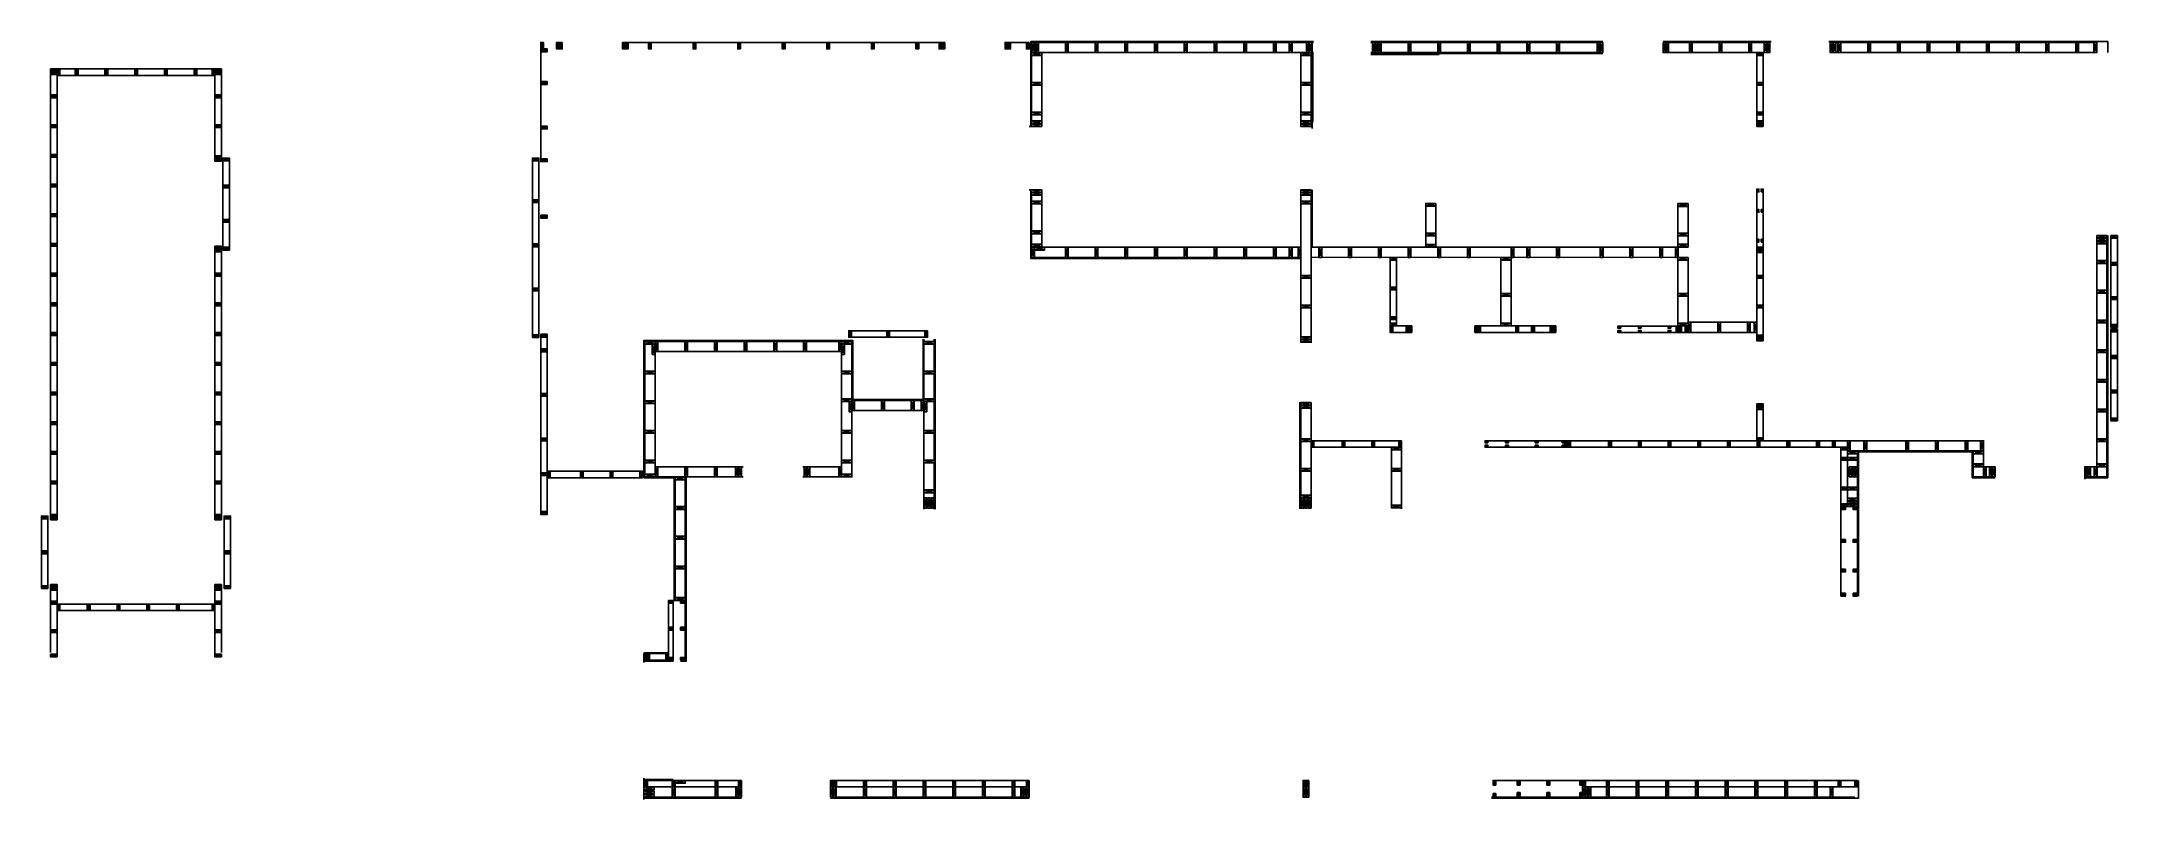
# Model space of a CAD drawing. Header units: inches. Extents: x -4988 to -3871, y 8984 to 9392.
import ezdxf

# ---------------------------------------------------------------- set-up
doc = ezdxf.new("R2010")
doc.units = ezdxf.units.IN
doc.header["$LTSCALE"] = 24
doc.header["$MEASUREMENT"] = 0
doc.layers.add('A-WALL-DET', color=1, linetype='Continuous')
doc.layers.add('A-WALL-DET-CUT', color=2, linetype='Continuous')

# ---------------------------------------------------------------- blocks, each defined once
blk = doc.blocks.new('2x6stud')
at = {"layer": 'A-WALL-DET'}
for points in [[(0, 0), (1.5, 5.5)], [(0, 5.5), (1.5, 0)]]:
    blk.add_lwpolyline(points, dxfattribs=at)
at = {"layer": 'A-WALL-DET-CUT'}
blk.add_lwpolyline([(0, 0), (0, 5.5), (1.5, 5.5), (1.5, 0), (0, 0)], dxfattribs=at)
blk = doc.blocks.new('2x4stud')
at = {"layer": 'A-WALL-DET'}
for points in [[(0, 0), (3.5, 1.5)], [(3.5, 0), (0, 1.5)]]:
    blk.add_lwpolyline(points, dxfattribs=at)
at = {"layer": 'A-WALL-DET-CUT'}
blk.add_lwpolyline([(0, 0), (3.5, 0), (3.5, 1.5), (0, 1.5), (0, 0)], dxfattribs=at)

msp = doc.modelspace()

# ---------------------------------------------------------------- linework, layer by layer
at = {"layer": 'A-WALL-DET'}
for p, q in [((-4513.8, 9231.8), (-4513.8, 9199.3)), ((-4513.3, 9231.8), (-4513.3, 9198.8)), ((-4507.8, 9231.8), (-4507.8, 9140.3)), ((-4507.3, 9231.8), (-4507.3, 9140.3)), ((-4552.1, 9198.8), (-4513.3, 9198.8)), ((-4552.1, 9193.3), (-4513.3, 9193.3)), ((-4551.6, 9199.3), (-4513.8, 9199.3)), ((-4513.3, 9193.3), (-4513.3, 9140.3))]:
    msp.add_line(p, q, dxfattribs=at)
for points in [[(-4674.1, 9391.6), (-4502.8, 9391.6)], [(-4467.3, 9391.6), (-4458.1, 9391.6)], [(-4455.8, 9346.3), (-4455.8, 9392.1), (-4303.6, 9392.1)], [(-4455.3, 9391.6), (-4303.6, 9391.6)], [(-4272.6, 9392.1), (-4147.8, 9392.1)], [(-4272.6, 9391.6), (-4147.8, 9391.6)], [(-4057.1, 9392.1), (-4115.3, 9392.1)], [(-4060.8, 9391.6), (-4112.3, 9391.6)], [(-4026.1, 9392.1), (-3875.8, 9392.1), (-3875.8, 9386.1)], [(-3883.3, 9391.6), (-4022.3, 9391.6)], [(-4719.6, 9386.6), (-4719.6, 9328.9)], [(-4455.3, 9386.1), (-4303.6, 9386.1)], [(-4455.3, 9384.6), (-4455.3, 9346.3)], [(-4449.8, 9384.6), (-4449.8, 9346.3)], [(-4310.3, 9385.4), (-4310.3, 9346.3)], [(-4304.8, 9384.6), (-4304.8, 9349.3)], [(-4304.3, 9386.1), (-4304.3, 9345.3)], [(-4303.8, 9386.1), (-4303.8, 9348.6)], [(-4272.6, 9386.1), (-4147.8, 9386.1)], [(-4272.6, 9385.6), (-4147.8, 9385.6)], [(-4272.6, 9385.1), (-4235.8, 9385.1)], [(-4235.8, 9385.3), (-4235.8, 9386.1)], [(-4112.3, 9386.1), (-4060.8, 9386.1)], [(-4064.8, 9384.6), (-4064.8, 9349.4)], [(-4061.3, 9349.4), (-4061.3, 9384.6)], [(-3883.3, 9386.1), (-4022.3, 9386.1)], [(-4983.6, 9137.4), (-4983.6, 9375.8)], [(-4980.1, 9373.8), (-4980.1, 9137.4)], [(-4978.6, 9377.3), (-4896.6, 9377.3)], [(-4896.6, 9373.8), (-4978.6, 9373.8)], [(-4895.1, 9373.8), (-4895.1, 9330.6)], [(-4891.6, 9375.8), (-4891.6, 9330.6)], [(-4455.3, 9346.3), (-4456.6, 9346.3)], [(-4890.8, 9327.8), (-4890.8, 9281.3)], [(-4887.3, 9327.8), (-4887.3, 9281.3)], [(-4724.1, 9327.8), (-4724.1, 9233.8)], [(-4720.6, 9327.8), (-4720.6, 9233.8)], [(-4455.3, 9312.3), (-4456.6, 9312.3)], [(-4310.3, 9275.3), (-4455.8, 9275.3), (-4455.8, 9312.3)], [(-4310.3, 9275.8), (-4455.3, 9275.8), (-4455.3, 9312.3)], [(-4455.3, 9312.3), (-4455.3, 9281.3)], [(-4449.8, 9312.3), (-4449.8, 9281.3), (-4310.3, 9281.3)], [(-4304.8, 9312.3), (-4304.8, 9229.8)], [(-4304.3, 9312.3), (-4304.3, 9281.3)], [(-4064.8, 9311.1), (-4063.7, 9312.6)], [(-4063.7, 9311.1), (-4064.8, 9312.6)], [(-4062.5, 9311.1), (-4061.3, 9312.6)], [(-4061.3, 9311.1), (-4062.5, 9312.6)], [(-4310.3, 9229.9), (-4310.3, 9309.3)], [(-4243.1, 9303.4), (-4243.1, 9281.3)], [(-4237.6, 9303.4), (-4237.6, 9281.3)], [(-4107.3, 9282.9), (-4107.3, 9303.3)], [(-4101.8, 9282.9), (-4101.8, 9303.3)], [(-4064.8, 9311.1), (-4064.8, 9233.9)], [(-4064.8, 9300.1), (-4063.7, 9301.6)], [(-4063.7, 9300.1), (-4064.8, 9301.6)], [(-4062.5, 9300.1), (-4061.3, 9301.6)], [(-4061.3, 9300.1), (-4062.5, 9301.6)], [(-4061.3, 9311.1), (-4061.3, 9281.3)], [(-4061.3, 9311.1), (-4061.3, 9233.9)], [(-4895.1, 9278.8), (-4895.1, 9135.2)], [(-4891.6, 9278.8), (-4891.6, 9135.2)], [(-4304.8, 9281.3), (-4108.6, 9281.3)], [(-4064.8, 9284.1), (-4063.7, 9285.6)], [(-4063.7, 9284.1), (-4064.8, 9285.6)], [(-4062.5, 9284.1), (-4061.3, 9285.6)], [(-4061.3, 9284.1), (-4062.5, 9285.6)], [(-3888.2, 9157.1), (-3875.8, 9157.1), (-3875.8, 9287.6)], [(-3885.2, 9157.6), (-3876.3, 9157.6), (-3876.3, 9286.1)], [(-3881.8, 9164.6), (-3881.8, 9285.4)], [(-3874.1, 9286.1), (-3874.1, 9239.6)], [(-3870.6, 9286.1), (-3870.6, 9239.6)], [(-4304.8, 9275.9), (-4108.6, 9275.8)], [(-4262.3, 9274.3), (-4262.3, 9240.4)], [(-4258.8, 9240.4), (-4258.8, 9274.3)], [(-4202.6, 9240.4), (-4202.6, 9274.3)], [(-4197.1, 9240.4), (-4197.1, 9274.3)], [(-4107.3, 9240.4), (-4107.3, 9274.3)], [(-4101.8, 9240.4), (-4101.8, 9274.3)], [(-4891.6, 9240.8), (-4891.6, 9135.2)], [(-4552.3, 9236.3), (-4511.3, 9236.3)], [(-4260.8, 9235.4), (-4253.6, 9235.4)], [(-4253.6, 9238.9), (-4258.8, 9238.9)], [(-4176.1, 9238.9), (-4215.1, 9238.9)], [(-4176.1, 9235.4), (-4215.1, 9235.4)], [(-4138.1, 9237.7), (-4139.6, 9238.8)], [(-4138.1, 9238.8), (-4139.6, 9237.7)], [(-4138.1, 9235.3), (-4139.6, 9236.5)], [(-4138.1, 9236.5), (-4139.6, 9235.3)], [(-4138.1, 9238.8), (-4108.3, 9238.8)], [(-4138.1, 9235.3), (-4064.8, 9235.3)], [(-4127.1, 9237.7), (-4128.6, 9238.8)], [(-4127.1, 9238.8), (-4128.6, 9237.7)], [(-4127.1, 9235.3), (-4128.6, 9236.5)], [(-4127.1, 9236.5), (-4128.6, 9235.3)], [(-4111.1, 9237.7), (-4112.6, 9238.8)], [(-4111.1, 9238.8), (-4112.6, 9237.7)], [(-4111.1, 9235.3), (-4112.6, 9236.5)], [(-4111.1, 9236.5), (-4112.6, 9235.3)], [(-4100.3, 9240.9), (-4066.3, 9240.9)], [(-3874.1, 9235.8), (-3874.1, 9189.3)], [(-3870.6, 9235.8), (-3870.6, 9189.3)], [(-4719.6, 9232.9), (-4719.6, 9138.9)], [(-4716.1, 9232.9), (-4716.1, 9138.9)], [(-4647.8, 9157.1), (-4664.1, 9157.1), (-4664.1, 9231.1), (-4551.6, 9231.1), (-4551.6, 9199.3)], [(-4610.6, 9157.6), (-4663.6, 9157.6), (-4663.6, 9230.6), (-4552.1, 9230.6), (-4552.1, 9198.8)], [(-4610.6, 9163.1), (-4658.1, 9163.1), (-4658.1, 9225.1), (-4557.6, 9225.1), (-4557.6, 9163.1), (-4578.6, 9163.1)], [(-4552.3, 9232.8), (-4511.3, 9232.8)], [(-4552.1, 9193.3), (-4552.1, 9157.6), (-4578.6, 9157.6)], [(-4310.8, 9197.9), (-4310.8, 9140.4)], [(-4310.3, 9194.6), (-4310.3, 9147.8)], [(-4304.8, 9194.6), (-4304.8, 9176.6)], [(-4064.8, 9178.6), (-4064.8, 9193.9)], [(-4061.3, 9193.9), (-4061.3, 9178.6)], [(-4304.8, 9176.6), (-4304.8, 9147.8)], [(-4257.6, 9177.1), (-4303.3, 9177.1)], [(-4303.3, 9173.6), (-4257.6, 9173.6), (-4257.8, 9173.6)], [(-4261.6, 9172.1), (-4261.6, 9142.4)], [(-4256.1, 9173.6), (-4256.1, 9140.4)], [(-4209.6, 9176), (-4211.1, 9177.1)], [(-4209.6, 9177.1), (-4211.1, 9176)], [(-4209.6, 9173.6), (-4211.1, 9174.7)], [(-4209.6, 9174.7), (-4211.1, 9173.6)], [(-4209.6, 9177.1), (-3942.3, 9177.1)], [(-4209.6, 9173.6), (-4016, 9173.6)], [(-4198.6, 9176), (-4200.1, 9177.1)], [(-4198.6, 9177.1), (-4200.1, 9176)], [(-4198.6, 9173.6), (-4200.1, 9174.7)], [(-4198.6, 9174.7), (-4200.1, 9173.6)], [(-4182.6, 9176), (-4184.1, 9177.1)], [(-4182.6, 9177.1), (-4184.1, 9176)], [(-4182.6, 9173.6), (-4184.1, 9174.7)], [(-4182.6, 9174.7), (-4184.1, 9173.6)], [(-4168.1, 9176), (-4169.6, 9177.1)], [(-4168.1, 9177.1), (-4169.6, 9176)], [(-4168.1, 9173.6), (-4169.6, 9174.7)], [(-4168.1, 9174.7), (-4169.6, 9173.6)], [(-4019.5, 9173.6), (-4019.5, 9093.4)], [(-4016, 9177.1), (-4016, 9141.6)], [(-4010.5, 9171.6), (-4010.5, 9093.4)], [(-4010.5, 9171.6), (-3942.3, 9171.6)], [(-4010, 9093.4), (-4010, 9171.1), (-3948.8, 9171.1), (-3948.8, 9157.1), (-3936.5, 9157.1)], [(-3948.3, 9170.1), (-3948.3, 9157.6), (-3939.5, 9157.6)], [(-3942.8, 9170.1), (-3942.8, 9163.1)], [(-4714.6, 9160.6), (-4666.3, 9160.6)], [(-4714.6, 9157.1), (-4666.3, 9157.1)], [(-4647.8, 9157.1), (-4647.8, 9091.1)], [(-4647.3, 9157.6), (-4647.3, 9091.1)], [(-4641.8, 9157.6), (-4641.8, 9058.4)], [(-4641.3, 9157.6), (-4641.3, 9058.4)], [(-3942.8, 9163.1), (-3939.5, 9163.1)], [(-3888.2, 9157.6), (-3888.2, 9156.3)], [(-3883.1, 9163.1), (-3885.2, 9163.1)], [(-4988.5, 9135), (-4988.5, 9099)], [(-4985, 9135), (-4985, 9099)], [(-4890.2, 9135), (-4890.2, 9099)], [(-4886.7, 9135), (-4886.7, 9099)], [(-4017, 9141.6), (-4019.5, 9140.1)], [(-4019.5, 9141.6), (-4017, 9140.1)], [(-4010.5, 9141.6), (-4013, 9140.1)], [(-4013, 9141.6), (-4010.5, 9140.1)], [(-4017, 9123.9), (-4019.5, 9122.4)], [(-4019.5, 9123.9), (-4017, 9122.4)], [(-4010.5, 9123.9), (-4013, 9122.4)], [(-4013, 9123.9), (-4010.5, 9122.4)], [(-4983.6, 9063), (-4983.6, 9099.6)], [(-4980.1, 9099.6), (-4980.1, 9062.1)], [(-4017, 9107.9), (-4019.5, 9106.4)], [(-4019.5, 9107.9), (-4017, 9106.4)], [(-4010.5, 9107.9), (-4013, 9106.4)], [(-4013, 9107.9), (-4010.5, 9106.4)], [(-4978.6, 9089.1), (-4896.6, 9089.1)], [(-4895.1, 9096.6), (-4895.1, 9062.1)], [(-4891.6, 9096.6), (-4891.6, 9063)], [(-4648.3, 9091.1), (-4650.8, 9089.6)], [(-4650.8, 9091.1), (-4648.3, 9089.6)], [(-4650.8, 9091.1), (-4650.8, 9058.9)], [(-4647.3, 9091.1), (-4648.3, 9091.1)], [(-4648.3, 9089.6), (-4648.3, 9058.4)], [(-4641.8, 9091.1), (-4644.3, 9089.6)], [(-4644.3, 9091.1), (-4641.8, 9089.6)], [(-4017, 9094.9), (-4019.5, 9093.4)], [(-4019.5, 9094.9), (-4017, 9093.4)], [(-4010.5, 9094.9), (-4013, 9093.4)], [(-4013, 9094.9), (-4010.5, 9093.4)], [(-4896.6, 9085.6), (-4978.6, 9085.6)], [(-4648.3, 9076.6), (-4650.8, 9075.1)], [(-4650.8, 9076.6), (-4648.3, 9075.1)], [(-4641.8, 9076.6), (-4644.3, 9075.1)], [(-4644.3, 9076.6), (-4641.8, 9075.1)], [(-4664.1, 9062.9), (-4650.8, 9062.9)], [(-4664.1, 9062.4), (-4650.8, 9062.4)], [(-4664.1, 9057.6), (-4664.1, 9060.1)], [(-4664.1, 9058.9), (-4648.3, 9058.9)], [(-4664.1, 9058.4), (-4648.3, 9058.4)], [(-4648.3, 9060.4), (-4650.8, 9058.9)], [(-4650.8, 9060.4), (-4648.3, 9058.9)], [(-4641.8, 9060.4), (-4644.3, 9058.9)], [(-4644.3, 9060.4), (-4641.8, 9058.9)], [(-4644.3, 9058.4), (-4641.1, 9058.4)], [(-4664.1, 8983.9), (-4664.1, 8995.3)], [(-4664.1, 8994.6), (-4648.3, 8994.6)], [(-4663.6, 8994.1), (-4611.6, 8994.1)], [(-4658.6, 8990.6), (-4614.7, 8990.6)], [(-4560.7, 8994.1), (-4456.6, 8994.1)], [(-4560.7, 8990.6), (-4456.6, 8990.6)], [(-4010, 8994.1), (-4010, 8984.6), (-4207.6, 8984.6)], [(-4205.3, 8991.6), (-4206.8, 8994.1)], [(-4205.3, 8994.1), (-4206.8, 8991.6)], [(-4206.8, 8994.1), (-4010.5, 8994.1)], [(-4192.3, 8991.6), (-4193.8, 8994.1)], [(-4192.3, 8994.1), (-4193.8, 8991.6)], [(-4176.3, 8991.6), (-4177.8, 8994.1)], [(-4176.3, 8994.1), (-4177.8, 8991.6)], [(-4158.6, 8991.6), (-4160.1, 8994.1)], [(-4158.6, 8994.1), (-4160.1, 8991.6)], [(-4012, 8990.6), (-4158.6, 8990.6)], [(-4664.1, 8985.1), (-4611.7, 8985.1)], [(-4664.1, 8984.6), (-4611.6, 8984.6)], [(-4563.7, 8985.1), (-4456.6, 8985.1)], [(-4563.7, 8984.6), (-4456.6, 8984.6)], [(-4012, 8985.1), (-4207.6, 8985.1)], [(-4205.3, 8985.1), (-4206.8, 8987)], [(-4205.3, 8987), (-4206.8, 8985.1)], [(-4192.3, 8985.1), (-4193.8, 8987.6)], [(-4192.3, 8987.6), (-4193.8, 8985.1)], [(-4176.3, 8985.1), (-4177.8, 8987.6)], [(-4176.3, 8987.6), (-4177.8, 8985.1)], [(-4158.6, 8985.1), (-4160.1, 8987.6)], [(-4158.6, 8987.6), (-4160.1, 8985.1)]]:
    msp.add_lwpolyline(points, dxfattribs=at)
at = {"layer": 'A-WALL-DET-CUT'}
for points in [[(-4064.8, 9311.1), (-4063.7, 9311.1), (-4063.7, 9312.6), (-4064.8, 9312.6), (-4064.8, 9311.1)], [(-4062.5, 9311.1), (-4061.3, 9311.1), (-4061.3, 9312.6), (-4062.5, 9312.6), (-4062.5, 9311.1)], [(-4064.8, 9300.1), (-4063.7, 9300.1), (-4063.7, 9301.6), (-4064.8, 9301.6), (-4064.8, 9300.1)], [(-4062.5, 9300.1), (-4061.3, 9300.1), (-4061.3, 9301.6), (-4062.5, 9301.6), (-4062.5, 9300.1)], [(-4064.8, 9284.1), (-4063.7, 9284.1), (-4063.7, 9285.6), (-4064.8, 9285.6), (-4064.8, 9284.1)], [(-4062.5, 9284.1), (-4061.3, 9284.1), (-4061.3, 9285.6), (-4062.5, 9285.6), (-4062.5, 9284.1)], [(-4138.1, 9237.7), (-4138.1, 9238.8), (-4139.6, 9238.8), (-4139.6, 9237.7), (-4138.1, 9237.7)], [(-4138.1, 9235.3), (-4138.1, 9236.5), (-4139.6, 9236.5), (-4139.6, 9235.3), (-4138.1, 9235.3)], [(-4127.1, 9237.7), (-4127.1, 9238.8), (-4128.6, 9238.8), (-4128.6, 9237.7), (-4127.1, 9237.7)], [(-4127.1, 9235.3), (-4127.1, 9236.5), (-4128.6, 9236.5), (-4128.6, 9235.3), (-4127.1, 9235.3)], [(-4111.1, 9237.7), (-4111.1, 9238.8), (-4112.6, 9238.8), (-4112.6, 9237.7), (-4111.1, 9237.7)], [(-4111.1, 9235.3), (-4111.1, 9236.5), (-4112.6, 9236.5), (-4112.6, 9235.3), (-4111.1, 9235.3)], [(-4209.6, 9176), (-4209.6, 9177.1), (-4211.1, 9177.1), (-4211.1, 9176), (-4209.6, 9176)], [(-4209.6, 9173.6), (-4209.6, 9174.7), (-4211.1, 9174.7), (-4211.1, 9173.6), (-4209.6, 9173.6)], [(-4198.6, 9176), (-4198.6, 9177.1), (-4200.1, 9177.1), (-4200.1, 9176), (-4198.6, 9176)], [(-4198.6, 9173.6), (-4198.6, 9174.7), (-4200.1, 9174.7), (-4200.1, 9173.6), (-4198.6, 9173.6)], [(-4182.6, 9176), (-4182.6, 9177.1), (-4184.1, 9177.1), (-4184.1, 9176), (-4182.6, 9176)], [(-4182.6, 9173.6), (-4182.6, 9174.7), (-4184.1, 9174.7), (-4184.1, 9173.6), (-4182.6, 9173.6)], [(-4168.1, 9176), (-4168.1, 9177.1), (-4169.6, 9177.1), (-4169.6, 9176), (-4168.1, 9176)], [(-4168.1, 9173.6), (-4168.1, 9174.7), (-4169.6, 9174.7), (-4169.6, 9173.6), (-4168.1, 9173.6)], [(-4017, 9141.6), (-4019.5, 9141.6), (-4019.5, 9140.1), (-4017, 9140.1), (-4017, 9141.6)], [(-4010.5, 9141.6), (-4013, 9141.6), (-4013, 9140.1), (-4010.5, 9140.1), (-4010.5, 9141.6)], [(-4017, 9123.9), (-4019.5, 9123.9), (-4019.5, 9122.4), (-4017, 9122.4), (-4017, 9123.9)], [(-4010.5, 9123.9), (-4013, 9123.9), (-4013, 9122.4), (-4010.5, 9122.4), (-4010.5, 9123.9)], [(-4017, 9107.9), (-4019.5, 9107.9), (-4019.5, 9106.4), (-4017, 9106.4), (-4017, 9107.9)], [(-4010.5, 9107.9), (-4013, 9107.9), (-4013, 9106.4), (-4010.5, 9106.4), (-4010.5, 9107.9)], [(-4648.3, 9091.1), (-4650.8, 9091.1), (-4650.8, 9089.6), (-4648.3, 9089.6), (-4648.3, 9091.1)], [(-4641.8, 9091.1), (-4644.3, 9091.1), (-4644.3, 9089.6), (-4641.8, 9089.6), (-4641.8, 9091.1)], [(-4017, 9094.9), (-4019.5, 9094.9), (-4019.5, 9093.4), (-4017, 9093.4), (-4017, 9094.9)], [(-4010.5, 9094.9), (-4013, 9094.9), (-4013, 9093.4), (-4010.5, 9093.4), (-4010.5, 9094.9)], [(-4648.3, 9076.6), (-4650.8, 9076.6), (-4650.8, 9075.1), (-4648.3, 9075.1), (-4648.3, 9076.6)], [(-4641.8, 9076.6), (-4644.3, 9076.6), (-4644.3, 9075.1), (-4641.8, 9075.1), (-4641.8, 9076.6)], [(-4648.3, 9060.4), (-4650.8, 9060.4), (-4650.8, 9058.9), (-4648.3, 9058.9), (-4648.3, 9060.4)], [(-4641.8, 9060.4), (-4644.3, 9060.4), (-4644.3, 9058.9), (-4641.8, 9058.9), (-4641.8, 9060.4)], [(-4205.3, 8991.6), (-4205.3, 8994.1), (-4206.8, 8994.1), (-4206.8, 8991.6), (-4205.3, 8991.6)], [(-4192.3, 8991.6), (-4192.3, 8994.1), (-4193.8, 8994.1), (-4193.8, 8991.6), (-4192.3, 8991.6)], [(-4176.3, 8991.6), (-4176.3, 8994.1), (-4177.8, 8994.1), (-4177.8, 8991.6), (-4176.3, 8991.6)], [(-4158.6, 8991.6), (-4158.6, 8994.1), (-4160.1, 8994.1), (-4160.1, 8991.6), (-4158.6, 8991.6)], [(-4205.3, 8985.1), (-4205.3, 8987), (-4206.8, 8987), (-4206.8, 8985.1), (-4205.3, 8985.1)], [(-4192.3, 8985.1), (-4192.3, 8987.6), (-4193.8, 8987.6), (-4193.8, 8985.1), (-4192.3, 8985.1)], [(-4176.3, 8985.1), (-4176.3, 8987.6), (-4177.8, 8987.6), (-4177.8, 8985.1), (-4176.3, 8985.1)], [(-4158.6, 8985.1), (-4158.6, 8987.6), (-4160.1, 8987.6), (-4160.1, 8985.1), (-4158.6, 8985.1)]]:
    msp.add_lwpolyline(points, dxfattribs=at)

# ---------------------------------------------------------------- block references
for name, p, xscale, rotation in [('2x4stud', (-4718.1, 9391.6), -1.000000000000018, 90), ('2x4stud', (-4709.6, 9391.6), -1.000000000000005, 90), ('2x4stud', (-4708.1, 9391.6), -1.000000000000005, 90), ('2x4stud', (-4674.1, 9391.6), -1.000000000000005, 90), ('2x4stud', (-4672.6, 9391.6), -1.000000000000005, 90), ('2x4stud', (-4660.1, 9391.6), -1.000000000000005, 90), ('2x4stud', (-4636.1, 9391.6), -1.000000000000005, 90), ('2x4stud', (-4612.1, 9391.6), -1.000000000000005, 90), ('2x4stud', (-4588.1, 9391.6), -1.000000000000005, 90), ('2x4stud', (-4564.1, 9391.6), -1.000000000000005, 90), ('2x4stud', (-4540.1, 9391.6), -1.000000000000005, 90), ('2x4stud', (-4516.1, 9391.6), -1.000000000000005, 90), ('2x4stud', (-4503.6, 9391.6), -1.000000000000005, 90), ('2x4stud', (-4502.1, 9391.6), -1.000000000000005, 90), ('2x4stud', (-4468.1, 9391.6), -1.000000000000005, 90), ('2x4stud', (-4466.6, 9391.6), -1.000000000000005, 90), ('2x4stud', (-4456.6, 9391.6), -1.000000000000026, 90), ('2x6stud', (-4455.3, 9391.6), -1, 180), ('2x6stud', (-4453.1, 9391.6), -1, 180), ('2x6stud', (-4437.1, 9391.6), -1, 180), ('2x6stud', (-4421.1, 9391.6), -1, 180), ('2x6stud', (-4405.1, 9391.6), -1, 180), ('2x6stud', (-4389.1, 9391.6), -1, 180), ('2x6stud', (-4373.1, 9391.6), -1, 180), ('2x6stud', (-4357.1, 9391.6), -1, 180), ('2x6stud', (-4341.1, 9391.6), -1, 180), ('2x6stud', (-4325.1, 9391.6), -1, 180), ('2x6stud', (-4316.6, 9391.6), -1, 180), ('2x6stud', (-4307.3, 9391.6), -1, 180), ('2x6stud', (-4305.8, 9391.6), -1, 180), ('2x6stud', (-4271.8, 9391.6), -1, 180), ('2x6stud', (-4270.3, 9391.6), -1, 180), ('2x6stud', (-4268.6, 9391.6), -1, 180), ('2x6stud', (-4252.6, 9391.6), -1, 180), ('2x6stud', (-4236.6, 9391.6), -1, 180), ('2x6stud', (-4220.6, 9391.6), -1, 180), ('2x6stud', (-4204.6, 9391.6), -1, 180), ('2x6stud', (-4188.6, 9391.6), -1, 180), ('2x6stud', (-4172.6, 9391.6), -1, 180), ('2x6stud', (-4150.8, 9391.6), -1, 180), ('2x6stud', (-4149.3, 9391.6), -1, 180), ('2x6stud', (-4115.3, 9391.6), -1, 180), ('2x6stud', (-4113.8, 9391.6), -1, 180), ('2x6stud', (-4101.1, 9391.6), -1, 180), ('2x6stud', (-4085.1, 9391.6), -1, 180), ('2x6stud', (-4069.1, 9391.6), -1, 180), ('2x6stud', (-4060.8, 9391.6), -1, 180), ('2x6stud', (-4059.3, 9391.6), -1, 180), ('2x6stud', (-4025.3, 9391.6), -1, 180), ('2x6stud', (-4023.8, 9391.6), -1, 180), ('2x6stud', (-4021.1, 9391.6), -1, 180), ('2x6stud', (-4005.1, 9391.6), -1, 180), ('2x6stud', (-3989.1, 9391.6), -1, 180), ('2x6stud', (-3973.1, 9391.6), -1, 180), ('2x6stud', (-3957.1, 9391.6), -1, 180), ('2x6stud', (-3941.1, 9391.6), -1, 180), ('2x6stud', (-3925.1, 9391.6), -1, 180), ('2x6stud', (-3909.1, 9391.6), -1, 180), ('2x6stud', (-3893.1, 9391.6), -1, 180), ('2x6stud', (-3883.3, 9391.6), -1, 180), ('2x4stud', (-4719.6, 9388.1), -1, 180), ('2x6stud', (-4449.8, 9386.1), -1.000000000000026, 90), ('2x6stud', (-4304.8, 9386.1), -1.000000000000026, 90), ('2x4stud', (-4978.6, 9377.3), -1.000000000000021, 90), ('2x4stud', (-4968.8, 9377.3), -1.000000000000018, 90), ('2x4stud', (-4952.8, 9377.3), -1.000000000000018, 90), ('2x4stud', (-4936.8, 9377.3), -1.000000000000018, 90), ('2x4stud', (-4920.8, 9377.3), -1.000000000000018, 90), ('2x4stud', (-4904.8, 9377.3), -1.000000000000018, 90), ('2x4stud', (-4895.1, 9377.3), -1.000000000000018, 90), ('2x4stud', (-4719.6, 9370.5), -1, 180), ('2x6stud', (-4449.8, 9370.1), -1.000000000000026, 90), ('2x6stud', (-4304.8, 9370.1), -1.000000000000026, 90), ('2x4stud', (-4719.6, 9346.5), -1, 180), ('2x6stud', (-4449.8, 9354.1), -1.000000000000026, 90), ('2x6stud', (-4304.8, 9354.1), -1.000000000000026, 90), ('2x4stud', (-4719.6, 9328.9), -1, 180), ('2x6stud', (-4449.8, 9312.3), -1.000000000000001, 90), ('2x6stud', (-4304.8, 9312.3), -1.000000000000026, 90), ('2x6stud', (-4449.8, 9310.8), -1.000000000000001, 90), ('2x6stud', (-4449.8, 9306.1), -1.000000000000026, 90), ('2x6stud', (-4304.8, 9310.8), -1.000000000000026, 90), ('2x6stud', (-4304.8, 9306.1), -1.000000000000026, 90), ('2x6stud', (-4237.6, 9304.9), -1.000000000000026, 90), ('2x6stud', (-4101.8, 9304.8), -1.000000000000026, 90), ('2x4stud', (-4719.6, 9298.5), -1, 180), ('2x6stud', (-4449.8, 9290.1), -1.000000000000026, 90), ('2x6stud', (-4449.8, 9282.9), -1.000000000000026, 90), ('2x6stud', (-4455.3, 9281.3), -1, 180), ('2x6stud', (-4448.3, 9281.3), -1.000000000000026, 90), ('2x6stud', (-4437.1, 9281.3), -1, 180), ('2x6stud', (-4421.1, 9281.3), -1, 180), ('2x6stud', (-4405.1, 9281.3), -1, 180), ('2x6stud', (-4389.1, 9281.3), -1, 180), ('2x6stud', (-4373.1, 9281.3), -1, 180), ('2x6stud', (-4357.1, 9281.3), -1, 180), ('2x6stud', (-4341.1, 9281.3), -1, 180), ('2x6stud', (-4325.1, 9281.3), -1, 180), ('2x6stud', (-4316.6, 9281.3), -1, 180), ('2x6stud', (-4311.8, 9281.3), -1, 180), ('2x6stud', (-4300.6, 9281.3), -1, 180), ('2x6stud', (-4284.6, 9281.3), -1, 180), ('2x6stud', (-4268.6, 9281.3), -1, 180), ('2x6stud', (-4252.6, 9281.3), -1, 180), ('2x6stud', (-4237.6, 9288.9), -1.000000000000026, 90), ('2x6stud', (-4237.6, 9282.8), -1.000000000000026, 90), ('2x6stud', (-4236.6, 9281.3), -1, 180), ('2x6stud', (-4220.6, 9281.3), -1, 180), ('2x6stud', (-4197.1, 9281.3), -1, 180), ('2x6stud', (-4188.6, 9281.3), -1, 180), ('2x6stud', (-4172.6, 9281.3), -1, 180), ('2x6stud', (-4149.1, 9281.3), -1, 180), ('2x6stud', (-4133.1, 9281.3), -1, 180), ('2x6stud', (-4117.1, 9281.3), -1, 180), ('2x6stud', (-4108.6, 9281.3), -1, 180), ('2x6stud', (-4101.8, 9288.9), -1.000000000000026, 90), ('2x6stud', (-4101.8, 9282.9), -1.000000000000026, 90), ('2x6stud', (-4197.1, 9275.8), -1.000000000000026, 90), ('2x6stud', (-4101.8, 9275.8), -1.000000000000026, 90), ('2x6stud', (-4304.8, 9266.1), -1.000000000000026, 90), ('2x6stud', (-4197.1, 9256.4), -1.000000000000026, 90), ('2x6stud', (-4101.8, 9256.4), -1.000000000000026, 90), ('2x6stud', (-4304.8, 9250.1), -1.000000000000026, 90), ('2x4stud', (-4719.6, 9234.4), -1, 180), ('2x4stud', (-4552.3, 9236.3), -1, 90), ('2x4stud', (-4531.8, 9236.3), -1, 90), ('2x4stud', (-4511.3, 9236.3), -1, 90), ('2x4stud', (-4260.8, 9238.9), -1.000000000000026, 90), ('2x4stud', (-4252.1, 9238.9), -1.000000000000026, 90), ('2x4stud', (-4250.6, 9238.9), -1.000000000000026, 90), ('2x4stud', (-4215.1, 9238.9), -1.000000000000026, 90), ('2x4stud', (-4213.6, 9238.9), -1.000000000000026, 90), ('2x6stud', (-4197.1, 9240.4), -1.000000000000026, 90), ('2x4stud', (-4193.1, 9238.9), -1.000000000000026, 90), ('2x4stud', (-4184.6, 9238.9), -1.000000000000026, 90), ('2x4stud', (-4174.6, 9238.9), -1.000000000000026, 90), ('2x4stud', (-4173.1, 9238.9), -1.000000000000026, 90), ('2x4stud', (-4106.8, 9238.8), -1.000000000000026, 90), ('2x6stud', (-4101.8, 9240.4), -1.000000000000026, 90), ('2x4stud', (-4105.3, 9238.8), -1.000000000000026, 90), ('2x4stud', (-4101.8, 9238.9), -1.000000000000026, 90), ('2x6stud', (-4101.8, 9240.9), -1, 180), ('2x6stud', (-4085.8, 9240.9), -1, 180), ('2x6stud', (-4069.8, 9240.9), -1, 180), ('2x6stud', (-4066.3, 9240.9), -1, 180), ('2x4stud', (-4719.6, 9226.5), -1, 180), ('2x6stud', (-4658.1, 9230.6), -1.000000000000026, 90), ('2x6stud', (-4659.6, 9229.1), -1, 180), ('2x6stud', (-4658.1, 9230.6), -1, 180), ('2x6stud', (-4642.1, 9230.6), -1, 180), ('2x6stud', (-4626.1, 9230.6), -1, 180), ('2x6stud', (-4610.1, 9230.6), -1, 180), ('2x6stud', (-4594.1, 9230.6), -1, 180), ('2x6stud', (-4578.1, 9230.6), -1, 180), ('2x6stud', (-4559.1, 9230.6), -1, 180), ('2x6stud', (-4552.1, 9230.6), -1.000000000000026, 90), ('2x6stud', (-4557.6, 9229.1), -1, 180), ('2x6stud', (-4507.8, 9230.6), -1.000000000000026, 90), ('2x6stud', (-4304.8, 9233.1), -1.000000000000026, 90), ('2x6stud', (-4304.8, 9231.6), -1.000000000000026, 90), ('2x6stud', (-4658.1, 9214.6), -1.000000000000026, 90), ('2x6stud', (-4552.1, 9214.6), -1.000000000000026, 90), ('2x6stud', (-4507.8, 9214.6), -1.000000000000026, 90), ('2x4stud', (-4719.6, 9202.5), -1, 180), ('2x6stud', (-4658.1, 9198.6), -1.000000000000026, 90), ('2x6stud', (-4552.1, 9199.7), -1.000000000000026, 90), ('2x6stud', (-4553.6, 9198.2), -1, 180), ('2x6stud', (-4552.1, 9198.8), -1, 180), ('2x6stud', (-4536.1, 9198.8), -1, 180), ('2x6stud', (-4520.1, 9198.8), -1, 180), ('2x6stud', (-4514.8, 9198.8), -1, 180), ('2x6stud', (-4507.8, 9199.7), -1.000000000000026, 90), ('2x6stud', (-4513.3, 9198.2), -1, 180), ('2x6stud', (-4304.8, 9197.6), -1.000000000000026, 90), ('2x6stud', (-4304.8, 9196.1), -1.000000000000026, 90), ('2x4stud', (-4719.6, 9178.5), -1, 180), ('2x6stud', (-4658.1, 9182.6), -1.000000000000026, 90), ('2x6stud', (-4552.1, 9182.6), -1.000000000000026, 90), ('2x6stud', (-4507.8, 9182.6), -1.000000000000026, 90), ('2x6stud', (-4304.8, 9178.1), -1.000000000000026, 90), ('2x6stud', (-4658.1, 9166.6), -1.000000000000026, 90), ('2x6stud', (-4552.1, 9166.6), -1.000000000000026, 90), ('2x6stud', (-4507.8, 9166.6), -1.000000000000026, 90), ('2x4stud', (-4303.3, 9177.1), -1.000000000000026, 90), ('2x4stud', (-4286.6, 9177.1), -1.000000000000026, 90), ('2x4stud', (-4270.6, 9177.1), -1.000000000000026, 90), ('2x6stud', (-4256.1, 9173.6), -1.000000000000026, 90), ('2x4stud', (-4256.1, 9177.1), -1.000000000000026, 90), ('2x4stud', (-4166.6, 9177.1), -1.000000000000026, 90), ('2x4stud', (-4165.1, 9177.1), -1.000000000000026, 90), ('2x4stud', (-4143.1, 9177.1), -1.000000000000026, 90), ('2x4stud', (-4127.1, 9177.1), -1.000000000000026, 90), ('2x4stud', (-4111.1, 9177.1), -1.000000000000026, 90), ('2x4stud', (-4095.1, 9177.1), -1.000000000000026, 90), ('2x4stud', (-4079.1, 9177.1), -1.000000000000026, 90), ('2x4stud', (-4063.1, 9177.1), -1.000000000000026, 90), ('2x4stud', (-4047.1, 9177.1), -1.000000000000026, 90), ('2x4stud', (-4031.1, 9177.1), -1.000000000000026, 90), ('2x4stud', (-4022.6, 9177.1), -1.000000000000026, 90), ('2x4stud', (-4019.5, 9173.6), -1, 180), ('2x4stud', (-4019.5, 9168.1), -1, 180), ('2x6stud', (-4016, 9177.1), -1, 180), ('2x6stud', (-4016, 9170.1), -1, 270), ('2x6stud', (-4016, 9166.6), -1, 270), ('2x6stud', (-4007.1, 9177.1), -1, 180), ('2x6stud', (-3984.6, 9177.1), -1, 180), ('2x6stud', (-3968.6, 9177.1), -1, 180), ('2x6stud', (-3952.6, 9177.1), -1, 180), ('2x6stud', (-3948.3, 9170.1), -1, 270), ('2x6stud', (-3944.3, 9177.1), -1, 180), ('2x4stud', (-4719.6, 9159.8), -1, 180), ('2x4stud', (-4714.6, 9160.6), -1.000000000000018, 90), ('2x4stud', (-4696.8, 9160.6), -1.000000000000026, 90), ('2x4stud', (-4680.8, 9160.6), -1.000000000000026, 90), ('2x4stud', (-4664.8, 9160.6), -1.000000000000026, 90), ('2x6stud', (-4658.1, 9159.1), -1.000000000000026, 90), ('2x6stud', (-4658.1, 9163.1), -1, 180), ('2x6stud', (-4641.8, 9157.6), -1.000000000000026, 90), ('2x6stud', (-4642.1, 9163.1), -1, 180), ('2x6stud', (-4626.1, 9163.1), -1, 180), ('2x6stud', (-4614.8, 9163.1), -1, 180), ('2x6stud', (-4613.1, 9163.1), -1, 180), ('2x6stud', (-4577.8, 9163.1), -1, 180), ('2x6stud', (-4576.3, 9163.1), -1, 180), ('2x6stud', (-4559.1, 9163.1), -1, 180), ('2x6stud', (-4552.1, 9159.1), -1.000000000000026, 90), ('2x6stud', (-4304.8, 9162.1), -1.000000000000026, 90), ('2x6stud', (-4256.1, 9162.1), -1.000000000000026, 90), ('2x6stud', (-4015, 9163.1), -1, 180), ('2x6stud', (-4013.5, 9163.1), -1, 180), ('2x6stud', (-4012, 9163.1), -1, 180), ('2x6stud', (-3948.3, 9163.1), -1, 270), ('2x6stud', (-3942.8, 9163.1), -1, 180), ('2x6stud', (-3939.5, 9163.1), -1, 180), ('2x6stud', (-3938, 9163.1), -1, 180), ('2x6stud', (-4507.8, 9150.6), -1.000000000000026, 90), ('2x6stud', (-4513.3, 9146.3), -1, 180), ('2x6stud', (-4511.3, 9146.3), -1, 180), ('2x6stud', (-4509.3, 9146.3), -1, 180), ('2x6stud', (-4304.8, 9147.8), -1.000000000000026, 90), ('2x6stud', (-4310.3, 9146.3), -1, 180), ('2x6stud', (-4308.3, 9146.3), -1, 180), ('2x6stud', (-4306.3, 9146.3), -1, 180), ('2x4stud', (-4019.5, 9152.1), -1, 180), ('2x6stud', (-4016, 9150.6), -1, 270), ('2x6stud', (-4016, 9144.6), -1, 270), ('2x6stud', (-4016, 9143.1), -1, 270), ('2x4stud', (-4719.6, 9138.9), -1, 180), ('2x6stud', (-4641.8, 9141.6), -1.000000000000026, 90), ('2x6stud', (-4256.1, 9142.4), -1.000000000000026, 90), ('2x4stud', (-4019.5, 9143.1), -1, 180), ('2x6stud', (-4016, 9141.6), -1, 270), ('2x6stud', (-4641.8, 9125.6), -1.000000000000026, 90), ('2x6stud', (-4641.8, 9109.6), -1.000000000000026, 90), ('2x4stud', (-4978.6, 9089.1), -1.000000000000018, 90), ('2x4stud', (-4962.3, 9089.1), -1.000000000000018, 90), ('2x4stud', (-4946.3, 9089.1), -1.000000000000018, 90), ('2x4stud', (-4930.3, 9089.1), -1.000000000000018, 90), ('2x4stud', (-4914.3, 9089.1), -1.000000000000018, 90), ('2x4stud', (-4895.1, 9089.1), -1.000000000000018, 90), ('2x6stud', (-4641.8, 9092.6), -1.000000000000026, 90), ('2x4stud', (-4662.6, 9062.4), -1.000000000000002, 90), ('2x4stud', (-4661.1, 9062.4), -1.000000000000002, 90), ('2x4stud', (-4650.8, 9062.4), -1.000000000000017, 90), ('2x6stud', (-4658.6, 8990.6), -1.000000000000016, 90), ('2x6stud', (-4658.6, 8988.6), -1.000000000000016, 90), ('2x4stud', (-4662.1, 8994.1), -1.000000000000018, 90), ('2x4stud', (-4647.3, 8994.1), -1.000000000000016, 90), ('2x6stud', (-4648.8, 8990.6), -1, 180), ('2x6stud', (-4647.3, 8992.6), -1, 270), ('2x4stud', (-4624.3, 8994.1), -1.000000000000018, 90), ('2x6stud', (-4625.8, 8990.6), -1, 180), ('2x6stud', (-4614.6, 8990.6), -1, 180), ('2x4stud', (-4611.6, 8994.1), -1.000000000000018, 90), ('2x6stud', (-4613.1, 8990.6), -1, 180), ('2x4stud', (-4562.1, 8994.1), -1.000000000000018, 90), ('2x6stud', (-4563.6, 8990.6), -1, 180), ('2x6stud', (-4562.1, 8990.6), -1, 180), ('2x4stud', (-4560.3, 8994.1), -1.000000000000018, 90), ('2x4stud', (-4544.3, 8994.1), -1.000000000000018, 90), ('2x6stud', (-4545.8, 8990.6), -1, 180), ('2x4stud', (-4528.3, 8994.1), -1.000000000000018, 90), ('2x6stud', (-4529.8, 8990.6), -1, 180), ('2x4stud', (-4512.3, 8994.1), -1.000000000000018, 90), ('2x6stud', (-4513.8, 8990.6), -1, 180), ('2x4stud', (-4496.3, 8994.1), -1.000000000000018, 90), ('2x6stud', (-4497.8, 8990.6), -1, 180), ('2x4stud', (-4480.3, 8994.1), -1.000000000000018, 90), ('2x6stud', (-4481.8, 8990.6), -1, 180), ('2x4stud', (-4464.3, 8994.1), -1.000000000000018, 90), ('2x6stud', (-4465.8, 8990.6), -1, 180), ('2x6stud', (-4461.1, 8990.6), -1, 180), ('2x6stud', (-4459.6, 8990.6), -1, 180), ('2x4stud', (-4456.6, 8994.1), -1.000000000000018, 90), ('2x6stud', (-4458.1, 8990.6), -1, 180), ('2x4stud', (-4307.6, 8994.1), -1.000000000000018, 90), ('2x6stud', (-4309.1, 8990.6), -1, 180), ('2x4stud', (-4306.1, 8994.1), -1.000000000000018, 90), ('2x6stud', (-4307.6, 8990.6), -1, 180), ('2x4stud', (-4157.1, 8994.1), -1.000000000000003, 90), ('2x6stud', (-4158.6, 8990.6), -1, 180), ('2x6stud', (-4157.1, 8990.6), -1, 180), ('2x6stud', (-4155.6, 8990.6), -1, 180), ('2x4stud', (-4144.3, 8994.1), -1.000000000000018, 90), ('2x6stud', (-4145.8, 8990.6), -1, 180), ('2x4stud', (-4128.3, 8994.1), -1.000000000000018, 90), ('2x6stud', (-4129.8, 8990.6), -1, 180), ('2x4stud', (-4112.3, 8994.1), -1.000000000000018, 90), ('2x6stud', (-4113.8, 8990.6), -1, 180), ('2x4stud', (-4096.3, 8994.1), -1.000000000000018, 90), ('2x6stud', (-4097.8, 8990.6), -1, 180), ('2x4stud', (-4080.3, 8994.1), -1.000000000000018, 90), ('2x6stud', (-4081.8, 8990.6), -1, 180), ('2x4stud', (-4064.3, 8994.1), -1.000000000000018, 90), ('2x6stud', (-4065.8, 8990.6), -1, 180), ('2x4stud', (-4048.3, 8994.1), -1.000000000000018, 90), ('2x6stud', (-4049.8, 8990.6), -1, 180), ('2x4stud', (-4032.3, 8994.1), -1.000000000000018, 90), ('2x6stud', (-4033.8, 8990.6), -1, 180), ('2x6stud', (-4025.3, 8990.6), -1, 180), ('2x4stud', (-4019.5, 8994.1), -1.000000000000018, 90), ('2x4stud', (-4010.5, 8994.1), -1.000000000000018, 90), ('2x6stud', (-4658.6, 8986.6), -1.000000000000016, 90)]:
    msp.add_blockref(name, p, dxfattribs=dict(xscale=xscale, rotation=rotation))
at = {"xscale": -1}
for p in [(-4061.3, 9384.6), (-4980.1, 9375.8), (-4980.1, 9374.3), (-4891.6, 9375.8), (-4891.6, 9374.3), (-4061.3, 9368.6), (-4980.1, 9361.8), (-4891.6, 9361.8), (-4980.1, 9345.8), (-4891.6, 9345.8), (-4061.3, 9352.6), (-4061.3, 9347.9), (-4061.3, 9346.4), (-4980.1, 9329.8), (-4891.6, 9329.1), (-4891.6, 9327.6), (-4887.3, 9327.8), (-4720.6, 9327.8), (-4980.1, 9313.8), (-4887.3, 9313.3), (-4720.6, 9305.4), (-4980.1, 9297.8), (-4887.3, 9294.8), (-4980.1, 9281.8), (-4891.6, 9280.3), (-4891.6, 9278.8), (-4887.3, 9279.8), (-4720.6, 9281.6), (-4061.3, 9279.9), (-4061.3, 9278.4), (-3870.6, 9286.1), (-4980.1, 9265.8), (-4891.6, 9265.8), (-4258.8, 9274.3), (-3870.6, 9271.6), (-4720.6, 9257.8), (-4258.8, 9258.3), (-4061.3, 9264.6), (-4980.1, 9249.8), (-4891.6, 9249.8), (-4061.3, 9248.6), (-3870.6, 9253.1), (-4980.1, 9233.8), (-4891.6, 9233.8), (-4720.6, 9232.7), (-4258.8, 9242.3), (-4258.8, 9238.9), (-4061.3, 9232.4), (-3870.6, 9238.1), (-3870.6, 9235.8), (-4061.3, 9230.9), (-3870.6, 9221.4), (-4980.1, 9217.8), (-4891.6, 9217.8), (-4980.1, 9201.8), (-4891.6, 9201.8), (-3870.6, 9202.9), (-4061.3, 9195.4), (-4061.3, 9193.9), (-3870.6, 9187.8), (-4980.1, 9185.8), (-4891.6, 9185.8), (-4061.3, 9177.1), (-4980.1, 9169.8), (-4891.6, 9169.8), (-4980.1, 9153.8), (-4891.6, 9153.8), (-4891.6, 9135.9), (-4891.6, 9134.4), (-4886.7, 9135), (-4886.7, 9116.2), (-4891.6, 9098.1), (-4980.1, 9089.1), (-4891.6, 9096.6), (-4891.6, 9089.1), (-4886.7, 9097.5), (-4980.1, 9073.8), (-4891.6, 9073.8), (-4980.1, 9060.6), (-4891.6, 9060.6)]:
    msp.add_blockref('2x4stud', p, dxfattribs=at)
for p, rotation in [((-4449.8, 9347.8), 90), ((-4449.8, 9346.3), 90), ((-4304.8, 9347.8), 90), ((-4304.8, 9346.3), 90), ((-3881.8, 9287.6), 270), ((-3881.8, 9286.1), 270), ((-3881.8, 9284.6), 270), ((-3881.8, 9274.1), 270), ((-3881.8, 9258.1), 270), ((-3881.8, 9242.1), 270), ((-3881.8, 9226.1), 270), ((-3881.8, 9210.1), 270), ((-3881.8, 9194.1), 270), ((-3881.8, 9178.1), 270), ((-3886.7, 9163.1), 180), ((-3885.2, 9163.1), 180), ((-3881.6, 9163.1), 180), ((-3881.8, 9164.6), 270)]:
    msp.add_blockref('2x6stud', p, dxfattribs=dict(rotation=rotation))
for p in [(-4988.5, 9135), (-4983.6, 9135.9), (-4983.6, 9134.4), (-4988.5, 9116.2), (-4983.6, 9098.1), (-4988.5, 9097.5), (-4983.6, 9096.6)]:
    msp.add_blockref('2x4stud', p)

doc.saveas('drawing.dxf')
